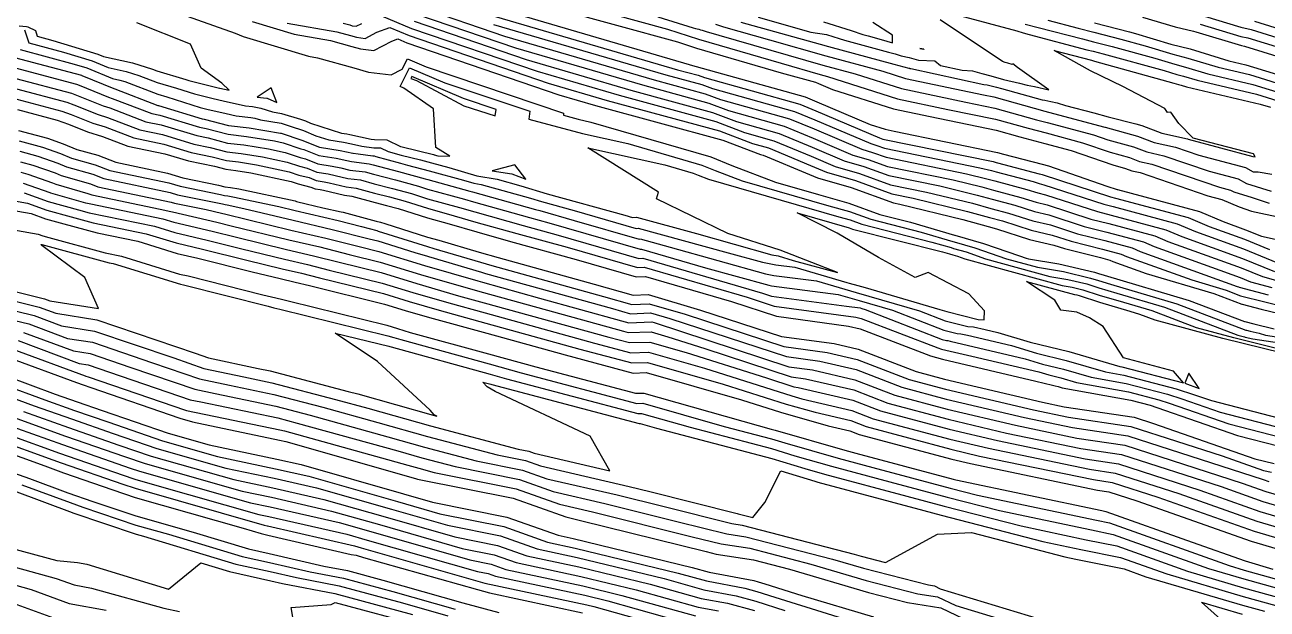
# Model space of a CAD drawing. Header units: millimetres. Extents: x 1157528 to 1158127, y 1280646 to 1281429.
# Drawn here: x 1157721 to 1157848.2, y 1280981.5 to 1281041.4 of the extents above; entities that cross this region are included whole.
import ezdxf

# ---------------------------------------------------------------- set-up
doc = ezdxf.new("R2010")
doc.units = ezdxf.units.MM
doc.layers.add('OCTUBRE', color=31, linetype='Continuous')

msp = doc.modelspace()

# ---------------------------------------------------------------- linework, layer by layer
at = {"layer": 'OCTUBRE', "flags": 128}
for points, elevation in [([(1157766.7, 1281046.47), (1157786.8, 1281040.93), (1157789.96, 1281039.93), (1157798.42, 1281037.46), (1157802.42, 1281036.3), (1157803.17, 1281036.1), (1157810.35, 1281033.81), (1157815.5, 1281032.72), (1157820.37, 1281031.72), (1157823.73, 1281030.78), (1157825.56, 1281030.3), (1157829.29, 1281029.3), (1157832.14, 1281028.32), (1157834.11, 1281027.77), (1157835.12, 1281027.38), (1157836.41, 1281027.1), (1157843.34, 1281024.74), (1157844.47, 1281024.44), (1157844.8, 1281024.26), (1157846.67, 1281023.69), (1157848.41, 1281023.09)], 394), ([(1157732.57, 1281044.09), (1157742.5, 1281040.53), (1157743.31, 1281040.19), (1157750.01, 1281038.18), (1157750.94, 1281038.02), (1157754.64, 1281036.98), (1157756.16, 1281036.54), (1157758.49, 1281036.27), (1157759.61, 1281036.84), (1157760.14, 1281037.89), (1157762.05, 1281037.07), (1157776.15, 1281032.34), (1157776.12, 1281032.12), (1157777.64, 1281031.71), (1157778.93, 1281031.42), (1157791.22, 1281027.84), (1157793.38, 1281026.96), (1157797.85, 1281025.25), (1157802.25, 1281023.98), (1157805.35, 1281023.1), (1157808.53, 1281021.95), (1157811.69, 1281021.14), (1157816.18, 1281019.82), (1157816.22, 1281019.81), (1157819.14, 1281018.98), (1157822.83, 1281017.7), (1157823.54, 1281017.47), (1157823.78, 1281017.41), (1157826.88, 1281016.9), (1157830.53, 1281016.03), (1157830.92, 1281015.9), (1157831.52, 1281015.73), (1157840.22, 1281013.13), (1157845.9, 1281010.97), (1157845.93, 1281010.97), (1157846.85, 1281010.73), (1157848.93, 1281010.23)], 400.5), ([(1157766.74, 1281043.83), (1157789.01, 1281037.32), (1157789.58, 1281037.16), (1157789.74, 1281037.1), (1157800.89, 1281034), (1157802.08, 1281033.5), (1157807.54, 1281031.18), (1157809.09, 1281030.68), (1157810.02, 1281030.49), (1157820.6, 1281028.31), (1157821.19, 1281028.14), (1157825.18, 1281027.09), (1157825.83, 1281026.92), (1157831.8, 1281024.85), (1157832.84, 1281024.52), (1157832.89, 1281024.5), (1157841.27, 1281022.24), (1157843.69, 1281021.22), (1157846, 1281020.38), (1157847.64, 1281019.71), (1157849.65, 1281019.27)], 395.5), ([(1157761.07, 1281042.49), (1157771.21, 1281039.02), (1157784.21, 1281035.22), (1157791.03, 1281033.36), (1157793.03, 1281032.6), (1157798.74, 1281031.01), (1157801.7, 1281029.77), (1157805.78, 1281028.04), (1157807.35, 1281027.59), (1157809.32, 1281026.87), (1157816.05, 1281025.49), (1157819, 1281024.77), (1157820.19, 1281024.44), (1157822.99, 1281023.7), (1157824.54, 1281023.2), (1157825.67, 1281022.94), (1157830.15, 1281021.48), (1157832.01, 1281021.01), (1157836.69, 1281019.75), (1157838.04, 1281019.18), (1157845.56, 1281016.46), (1157847.73, 1281015.57), (1157849.06, 1281015.22)], 397.5), ([(1157761.32, 1281043.23), (1157770.09, 1281040.22), (1157785.41, 1281035.74), (1157790.66, 1281034.31), (1157792.21, 1281033.72), (1157799.28, 1281031.76), (1157801.8, 1281030.71), (1157806.69, 1281028.63), (1157807.79, 1281028.31), (1157809.17, 1281027.81), (1157817.42, 1281026.11), (1157819.49, 1281025.61), (1157820.33, 1281025.38), (1157823.61, 1281024.51), (1157824.71, 1281024.15), (1157825.5, 1281023.97), (1157830.82, 1281022.24), (1157832.23, 1281021.89), (1157837.84, 1281020.37), (1157839.46, 1281019.69), (1157845.67, 1281017.44), (1157848.95, 1281016.1)], 397), ([(1157767.86, 1281042.63), (1157787.81, 1281036.79), (1157789.94, 1281036.21), (1157790.56, 1281035.98), (1157800.35, 1281033.25), (1157801.99, 1281032.57), (1157808.51, 1281029.8), (1157808.67, 1281029.75), (1157808.86, 1281029.68), (1157820.16, 1281027.36), (1157820.47, 1281027.28), (1157820.6, 1281027.24), (1157824.87, 1281026.12), (1157825.04, 1281026.06), (1157825.16, 1281026.04), (1157832.17, 1281023.76), (1157832.67, 1281023.63), (1157840.13, 1281021.62), (1157842.28, 1281020.71), (1157845.89, 1281019.4), (1157848.46, 1281018.35)], 396), ([(1157775.32, 1281043.07), (1157787.8, 1281039.63), (1157789.76, 1281039.01), (1157798.44, 1281036.47), (1157801.96, 1281035.5), (1157802.27, 1281035.37), (1157803.7, 1281034.76), (1157809.93, 1281032.77), (1157813.68, 1281031.98), (1157820.45, 1281030.58), (1157822.89, 1281029.9), (1157825.44, 1281029.23), (1157828.14, 1281028.51), (1157832.41, 1281027.03), (1157833.7, 1281026.67), (1157834.36, 1281026.42), (1157835.2, 1281026.24), (1157842.15, 1281023.87), (1157843.57, 1281023.49), (1157845.36, 1281022.73), (1157846.61, 1281022.3), (1157849.66, 1281021.63)], 394.5), ([(1157814.29, 1281042.99), (1157822.56, 1281040.76), (1157823.21, 1281040.55), (1157823.82, 1281040.41), (1157829.75, 1281038.84), (1157830.38, 1281038.69), (1157831.43, 1281038.42), (1157837.67, 1281036.69), (1157838.95, 1281036.31), (1157839.63, 1281036.13), (1157841.04, 1281035.7), (1157847.12, 1281034.27), (1157849.31, 1281033.59)], 392), ([(1157720.39, 1281041.3), (1157721.12, 1281041.2), (1157721.26, 1281041.18), (1157722.04, 1281040.8), (1157722.23, 1281040.21), (1157723.82, 1281039.78), (1157728.42, 1281038.39), (1157729.02, 1281038.15), (1157731.99, 1281037.48), (1157734.03, 1281036.83), (1157734.46, 1281036.67), (1157737.45, 1281035.79), (1157737.74, 1281035.69), (1157740.89, 1281034.91), (1157740.94, 1281034.9), (1157741.88, 1281034.69), (1157741.12, 1281035.4), (1157739.02, 1281036.93), (1157737.91, 1281039.42), (1157732.44, 1281041.6)], 400.5), ([(1157744.23, 1281041.74), (1157748.56, 1281040.44), (1157752.26, 1281039.79), (1157754.44, 1281039.18), (1157755.33, 1281038.92), (1157756.7, 1281038.76), (1157758.54, 1281039.71), (1157759.16, 1281039.94), (1157760.09, 1281039.55), (1157775.67, 1281034.21), (1157779.42, 1281033.12), (1157792.47, 1281029.56), (1157796.32, 1281028.09), (1157796.6, 1281028.02), (1157801.32, 1281026.05), (1157802.15, 1281025.7), (1157805.59, 1281024.71), (1157809.92, 1281023.13), (1157810.57, 1281023), (1157817.03, 1281021.42), (1157819.64, 1281020.7), (1157820.48, 1281020.48), (1157823.87, 1281019.38), (1157826.35, 1281018.8), (1157827.46, 1281018.44), (1157831.13, 1281017.52), (1157832.11, 1281017.26), (1157832.39, 1281017.14), (1157835.83, 1281015.9), (1157842.75, 1281013.83), (1157845.62, 1281012.74), (1157845.64, 1281012.74), (1157847.59, 1281012.23), (1157851.99, 1281011.16)], 399.5), ([(1157747.83, 1281041.56), (1157752.92, 1281040.67), (1157754.33, 1281040.28), (1157754.92, 1281040.11), (1157755.81, 1281040), (1157757, 1281040.62), (1157758.33, 1281041.13), (1157760.34, 1281040.29), (1157774.56, 1281035.41), (1157780.62, 1281033.64), (1157792.11, 1281030.51), (1157795.5, 1281029.22), (1157797.13, 1281028.77), (1157801.42, 1281026.98), (1157803.06, 1281026.28), (1157806.03, 1281025.43), (1157809.77, 1281024.07), (1157811.94, 1281023.62), (1157817.53, 1281022.26), (1157819.78, 1281021.64), (1157821.1, 1281021.29), (1157824.04, 1281020.33), (1157826.18, 1281019.84), (1157828.13, 1281019.2), (1157831.35, 1281018.4), (1157833.26, 1281017.88), (1157833.81, 1281017.65), (1157840.49, 1281015.23), (1157844.02, 1281014.18), (1157845.48, 1281013.62), (1157845.49, 1281013.62), (1157847.96, 1281012.98), (1157853.52, 1281011.63)], 399), ([(1157753.58, 1281041.56), (1157754.23, 1281041.37), (1157754.5, 1281041.3), (1157754.91, 1281041.25), (1157755.46, 1281041.53)], 398.5), ([(1157757.5, 1281042.32), (1157760.58, 1281041.02), (1157773.44, 1281036.62), (1157781.82, 1281034.17), (1157791.75, 1281031.46), (1157794.68, 1281030.35), (1157797.67, 1281029.51), (1157801.51, 1281027.91), (1157803.96, 1281026.87), (1157806.47, 1281026.15), (1157809.62, 1281025), (1157813.31, 1281024.24), (1157818.02, 1281023.09), (1157819.92, 1281022.57), (1157821.73, 1281022.09), (1157824.21, 1281021.29), (1157826.01, 1281020.87), (1157828.8, 1281019.96), (1157831.57, 1281019.27), (1157834.4, 1281018.51), (1157835.22, 1281018.16), (1157845.15, 1281014.57), (1157845.29, 1281014.53), (1157845.34, 1281014.5), (1157845.34, 1281014.5), (1157848.32, 1281013.72)], 398.5), ([(1157760.83, 1281041.76), (1157772.32, 1281037.82), (1157783.02, 1281034.69), (1157791.39, 1281032.41), (1157793.86, 1281031.47), (1157798.21, 1281030.26), (1157801.61, 1281028.84), (1157804.87, 1281027.45), (1157806.91, 1281026.87), (1157809.47, 1281025.94), (1157814.68, 1281024.87), (1157818.51, 1281023.93), (1157820.05, 1281023.51), (1157822.36, 1281022.9), (1157824.37, 1281022.24), (1157825.84, 1281021.9), (1157829.48, 1281020.72), (1157831.79, 1281020.14), (1157835.55, 1281019.13), (1157836.63, 1281018.67), (1157845.44, 1281015.48), (1157846.51, 1281015.05), (1157848.69, 1281014.47)], 398), ([(1157768.97, 1281041.43), (1157786.61, 1281036.27), (1157790.3, 1281035.26), (1157791.39, 1281034.85), (1157799.81, 1281032.51), (1157801.89, 1281031.64), (1157807.6, 1281029.21), (1157808.23, 1281029.03), (1157809.02, 1281028.74), (1157818.79, 1281026.73), (1157819.98, 1281026.44), (1157820.46, 1281026.31), (1157824.24, 1281025.31), (1157824.87, 1281025.11), (1157825.33, 1281025), (1157831.49, 1281023), (1157832.45, 1281022.76), (1157838.98, 1281021), (1157840.87, 1281020.2), (1157845.78, 1281018.42), (1157849.28, 1281016.99)], 396.5), ([(1157785.79, 1281042.22), (1157789.43, 1281041.08), (1157789.67, 1281041.02), (1157789.99, 1281040.93), (1157790.16, 1281040.88), (1157790.33, 1281040.84), (1157790.53, 1281040.77), (1157790.76, 1281040.69), (1157792.06, 1281040.32), (1157802.71, 1281037.25), (1157806.01, 1281036.37), (1157810.77, 1281034.85), (1157817.33, 1281033.47), (1157820.3, 1281032.86), (1157824.58, 1281031.66), (1157825.69, 1281031.37), (1157830.44, 1281030.1), (1157831.88, 1281029.6), (1157834.53, 1281028.87), (1157835.89, 1281028.35), (1157837.62, 1281027.97), (1157842.27, 1281026.38), (1157845.23, 1281025.59), (1157846.09, 1281025.13), (1157848.63, 1281024.34)], 393.5), ([(1157791.72, 1281041.46), (1157792.53, 1281041.18), (1157797.25, 1281039.86), (1157803, 1281038.2), (1157808.86, 1281036.63), (1157811.18, 1281035.89), (1157819.16, 1281034.21), (1157820.22, 1281033.99), (1157825.43, 1281032.54), (1157825.82, 1281032.44), (1157831.6, 1281030.89), (1157831.61, 1281030.89), (1157834.94, 1281029.96), (1157836.65, 1281029.31), (1157838.83, 1281028.83), (1157841.2, 1281028.02), (1157845.99, 1281026.75), (1157846.78, 1281026.32), (1157847.3, 1281026.3), (1157848.7, 1281026.06)], 393), ([(1157794.31, 1281041.67), (1157802.44, 1281039.39), (1157803.29, 1281039.15), (1157809.97, 1281037.36), (1157811.5, 1281036.96), (1157811.53, 1281036.95), (1157811.55, 1281036.94), (1157811.58, 1281036.93), (1157811.62, 1281036.92), (1157811.69, 1281036.92), (1157811.71, 1281036.9), (1157819.2, 1281035.27), (1157819.52, 1281035.25), (1157819.81, 1281035.17), (1157820.09, 1281035.1), (1157820.49, 1281034.98), (1157821, 1281034.87), (1157825.18, 1281033.71), (1157825.45, 1281033.66), (1157826.04, 1281033.53), (1157826.69, 1281033.38), (1157827.56, 1281033.13), (1157830.46, 1281032.37), (1157831.93, 1281031.94), (1157834.76, 1281031.23), (1157835.36, 1281031.06), (1157837.42, 1281030.27), (1157840.04, 1281029.7), (1157840.13, 1281029.67), (1157846.75, 1281027.9), (1157846.78, 1281027.88), (1157847, 1281027.87), (1157846.82, 1281028.15), (1157840.65, 1281029.76), (1157839.18, 1281031.27), (1157838.34, 1281032.43), (1157838, 1281032.41), (1157837.72, 1281032.8), (1157833.42, 1281035.05), (1157830.12, 1281036.67), (1157826.38, 1281038.77), (1157830.21, 1281037.75), (1157830.33, 1281037.72), (1157830.53, 1281037.67), (1157838.64, 1281035.42), (1157839.14, 1281035.27), (1157839.41, 1281035.2), (1157839.96, 1281035.04), (1157847.48, 1281033.26), (1157848.54, 1281032.93)], 392.5), ([(1157796.08, 1281042.16), (1157801.48, 1281040.65), (1157803.08, 1281040.39), (1157804.37, 1281039.98), (1157804.91, 1281039.8), (1157809.42, 1281038.6), (1157810.1, 1281038.41), (1157810.72, 1281038.22), (1157811.55, 1281038.03), (1157812.51, 1281037.75), (1157814.17, 1281037.69), (1157814.75, 1281037.21), (1157816.98, 1281036.73), (1157818.03, 1281036.66), (1157818.98, 1281036.39), (1157819.91, 1281036.16), (1157821.21, 1281035.79), (1157822.86, 1281035.42), (1157823.63, 1281035.21), (1157824.38, 1281035.08), (1157825.86, 1281034.73), (1157822.65, 1281037.02), (1157822.17, 1281037.39), (1157822.09, 1281037.33), (1157821.66, 1281037.45), (1157821.36, 1281037.53), (1157821.11, 1281037.63), (1157814.73, 1281041.9)], 392), ([(1157802.76, 1281041.69), (1157805.61, 1281040.8), (1157806.81, 1281040.39), (1157807.33, 1281040.25), (1157808.67, 1281039.88), (1157809.82, 1281039.53), (1157809.82, 1281040.32), (1157807.83, 1281041.64)], 391.5), ([(1157823.41, 1281041.44), (1157824.77, 1281041.13), (1157829.3, 1281039.94), (1157830.42, 1281039.66), (1157832.32, 1281039.18), (1157836.69, 1281037.96), (1157838.75, 1281037.35), (1157839.86, 1281037.05), (1157842.12, 1281036.37), (1157846.76, 1281035.28), (1157850.09, 1281034.25)], 391.5), ([(1157825.73, 1281041.85), (1157828.84, 1281041.03), (1157830.47, 1281040.63), (1157833.21, 1281039.93), (1157835.72, 1281039.23), (1157838.56, 1281038.39), (1157840.09, 1281037.98), (1157843.21, 1281037.04), (1157846.4, 1281036.29), (1157850.87, 1281034.9)], 391), ([(1157830.51, 1281041.6), (1157834.1, 1281040.68), (1157834.74, 1281040.5), (1157838.36, 1281039.42), (1157840.31, 1281038.91), (1157844.29, 1281037.71), (1157846.03, 1281037.3), (1157851.64, 1281035.56)], 390.5), ([(1157835.45, 1281042.18), (1157838.8, 1281041.18), (1157840.68, 1281040.74), (1157840.9, 1281040.68), (1157845.57, 1281039.26), (1157845.88, 1281039.19), (1157851.98, 1281037.32)], 389.5), ([(1157841.35, 1281041.47), (1157845.53, 1281040.2), (1157846.23, 1281040.04), (1157851.68, 1281038.37)], 389), ([(1157841.8, 1281042.27), (1157845.5, 1281041.14), (1157846.58, 1281040.9), (1157851.38, 1281039.42)], 388.5), ([(1157846.93, 1281041.75), (1157851.09, 1281040.47)], 388), ([(1157720.92, 1281040.87), (1157721.35, 1281039.53), (1157724.91, 1281038.57), (1157727.85, 1281037.68), (1157729.48, 1281037.02), (1157731.34, 1281036.6), (1157732.62, 1281036.2), (1157734.52, 1281035.47), (1157736.48, 1281034.89), (1157738.33, 1281034.31), (1157740.25, 1281033.83), (1157741.26, 1281033.59), (1157743.56, 1281033.07), (1157744.27, 1281033), (1157745.14, 1281032.85), (1157746.33, 1281032.46), (1157747.23, 1281032.31), (1157749.18, 1281031.71), (1157749.72, 1281031.53), (1157750.21, 1281031.32), (1157753.39, 1281030.29), (1157753.93, 1281030.2), (1157754.23, 1281030.14), (1157756.42, 1281029.67), (1157756.79, 1281029.62), (1157758.02, 1281029.59), (1157759.44, 1281028.92), (1157759.61, 1281028.87), (1157762.82, 1281028.09), (1157762.85, 1281028.08), (1157762.89, 1281028.07), (1157763.25, 1281027.97), (1157764.49, 1281027.93), (1157763.05, 1281028.81), (1157762.81, 1281032.77), (1157759.78, 1281034.91), (1157759.39, 1281035.05), (1157760.37, 1281036.99), (1157763.97, 1281035.45), (1157772.69, 1281032.52), (1157772.58, 1281031.72), (1157778.08, 1281030.26), (1157782.72, 1281029.22), (1157790.32, 1281027), (1157791.66, 1281026.46), (1157794.42, 1281025.4), (1157803.3, 1281022.84), (1157805.42, 1281022.24), (1157807.6, 1281021.45), (1157812.78, 1281020.13), (1157816.01, 1281019.18), (1157816.16, 1281019.14), (1157818.26, 1281018.54), (1157821.52, 1281017.41), (1157824.7, 1281016.53), (1157827.34, 1281016.09), (1157830.13, 1281015.43), (1157830.95, 1281015.16), (1157832.17, 1281014.81), (1157838.95, 1281012.78), (1157846.04, 1281010.08), (1157846.08, 1281010.08), (1157846.48, 1281009.98), (1157847.4, 1281009.76), (1157848.05, 1281009.56), (1157858.22, 1281008.04)], 401), ([(1157720.47, 1281038.85), (1157726.01, 1281037.35), (1157727.29, 1281036.97), (1157729.93, 1281035.9), (1157730.69, 1281035.73), (1157731.21, 1281035.56), (1157734.59, 1281034.27), (1157735.5, 1281034), (1157738.91, 1281032.92), (1157739.6, 1281032.75), (1157741.59, 1281032.28), (1157742.59, 1281032.06), (1157744.11, 1281031.9), (1157744.52, 1281031.83), (1157745.09, 1281031.64), (1157747.21, 1281031.29), (1157748.14, 1281031.01), (1157749.51, 1281030.55), (1157750.78, 1281030.01), (1157752.09, 1281029.58), (1157753.59, 1281029.35), (1157754.42, 1281029.18), (1157755.47, 1281028.95), (1157756.7, 1281028.79), (1157757.38, 1281028.77), (1157758.17, 1281028.4), (1157759.51, 1281028.03), (1157761.5, 1281027.55), (1157762.61, 1281027.25), (1157764.39, 1281026.76), (1157767.26, 1281025.91), (1157769.33, 1281025.56), (1157771.75, 1281024.89), (1157774.45, 1281024.06), (1157782.41, 1281021.86), (1157783.21, 1281021.63), (1157783.6, 1281021.68), (1157789.75, 1281019.99), (1157797.47, 1281017.8), (1157798.12, 1281017.72), (1157799.67, 1281017.24), (1157804.2, 1281015.99), (1157798.34, 1281018.3), (1157792.97, 1281019.98), (1157785.65, 1281023.55), (1157785.88, 1281024.23), (1157778.61, 1281028.78), (1157786.5, 1281027.02), (1157789.42, 1281026.17), (1157789.93, 1281025.96), (1157790.99, 1281025.55), (1157804.34, 1281021.71), (1157805.49, 1281021.38), (1157806.68, 1281020.95), (1157813.88, 1281019.12), (1157815.84, 1281018.55), (1157816.09, 1281018.47), (1157817.38, 1281018.1), (1157819.37, 1281017.41), (1157825.96, 1281015.6), (1157827.79, 1281015.29), (1157829.74, 1281014.83), (1157830.98, 1281014.42), (1157832.83, 1281013.88), (1157837.68, 1281012.43), (1157845.2, 1281009.57), (1157845.89, 1281009.39), (1157845.95, 1281009.37), (1157846.73, 1281009.18), (1157857.44, 1281007.58)], 401.5), ([(1157719.91, 1281038.04), (1157726.75, 1281036.21), (1157726.8, 1281036.19), (1157730.07, 1281034.85), (1157730.16, 1281034.82), (1157734.57, 1281033.12), (1157734.66, 1281033.1), (1157739.12, 1281031.76), (1157739.33, 1281031.72), (1157741.82, 1281031.07), (1157743.93, 1281030.81), (1157747.13, 1281030.29), (1157747.21, 1281030.28), (1157749.32, 1281029.57), (1157749.33, 1281029.57), (1157751.15, 1281028.83), (1157753.25, 1281028.5), (1157754.54, 1281028.23), (1157754.58, 1281028.22), (1157755.09, 1281028.16), (1157756.6, 1281027.96), (1157756.74, 1281027.95), (1157756.9, 1281027.88), (1157759.42, 1281027.2), (1157760.17, 1281027.01), (1157762.37, 1281026.42), (1157765.9, 1281025.45), (1157766.94, 1281025.14), (1157767.69, 1281025.02), (1157772.74, 1281023.61), (1157773.87, 1281023.27), (1157777.21, 1281022.34), (1157783.56, 1281020.52), (1157783.79, 1281020.55), (1157793, 1281018.02), (1157796.52, 1281017.05), (1157797.9, 1281016.78), (1157799.82, 1281016.53), (1157805.16, 1281014.98), (1157805.41, 1281014.9), (1157806.3, 1281014.65), (1157807.05, 1281014.47), (1157814.69, 1281012.21), (1157815.4, 1281012.01), (1157815.41, 1281012), (1157818.61, 1281011.18), (1157819.21, 1281011.15), (1157819.25, 1281012.05), (1157817.66, 1281013.82), (1157813.48, 1281015.98), (1157812.14, 1281015.49), (1157808.39, 1281017.52), (1157804.18, 1281020.03), (1157800.06, 1281022.1), (1157805.38, 1281020.57), (1157805.56, 1281020.52), (1157805.75, 1281020.45), (1157814.97, 1281018.11), (1157815.67, 1281017.91), (1157816.02, 1281017.8), (1157816.49, 1281017.66), (1157817.23, 1281017.41), (1157827.21, 1281014.66), (1157828.25, 1281014.49), (1157829.34, 1281014.23), (1157831, 1281013.68), (1157833.48, 1281012.96), (1157836.41, 1281012.09), (1157840.95, 1281010.36), (1157844.77, 1281009.33), (1157844.81, 1281009.33), (1157849.29, 1281008.22)], 402), ([(1157719.97, 1281036.97), (1157726.25, 1281035.29), (1157726.52, 1281035.19), (1157729.53, 1281033.96), (1157729.91, 1281033.85), (1157733.96, 1281032.28), (1157734.79, 1281032.11), (1157738.84, 1281030.9), (1157739.54, 1281030.75), (1157741.77, 1281030.17), (1157743.66, 1281029.94), (1157746.52, 1281029.48), (1157747.41, 1281029.29), (1157749.24, 1281028.67), (1157749.52, 1281028.61), (1157751.06, 1281027.98), (1157752.85, 1281027.7), (1157753.94, 1281027.47), (1157754.4, 1281027.36), (1157756.24, 1281027.13), (1157756.62, 1281027.03), (1157759.24, 1281026.35), (1157761.95, 1281025.61), (1157762.22, 1281025.52), (1157766.53, 1281024.34), (1157766.81, 1281024.26), (1157773.28, 1281022.46), (1157773.71, 1281022.34), (1157777.24, 1281021.33), (1157783.9, 1281019.42), (1157783.98, 1281019.43), (1157787.06, 1281018.58), (1157796.84, 1281015.86), (1157797.67, 1281015.7), (1157802.05, 1281015.14), (1157806.11, 1281013.96), (1157812.61, 1281012.07), (1157815.24, 1281011.05), (1157817.54, 1281010.46), (1157818.14, 1281010.43), (1157819.31, 1281010.16), (1157820.63, 1281009.85), (1157823.93, 1281008.84), (1157827.9, 1281007.88), (1157833.13, 1281006.35), (1157833.31, 1281006.32), (1157839.66, 1281004.68), (1157838.62, 1281005.89), (1157833.48, 1281007.23), (1157831.41, 1281010.45), (1157830.01, 1281011.34), (1157828.72, 1281011.94), (1157827.08, 1281012.14), (1157826.45, 1281013.16), (1157823.55, 1281015.08), (1157828.47, 1281013.73), (1157828.7, 1281013.69), (1157828.95, 1281013.63), (1157831.03, 1281012.94), (1157834.14, 1281012.04), (1157835.14, 1281011.74), (1157836.7, 1281011.15), (1157843.64, 1281009.28), (1157843.66, 1281009.28), (1157851.85, 1281007.26)], 402.5), ([(1157720.03, 1281035.9), (1157725.75, 1281034.37), (1157726.25, 1281034.19), (1157728.99, 1281033.07), (1157729.67, 1281032.87), (1157733.34, 1281031.45), (1157734.92, 1281031.12), (1157738.56, 1281030.03), (1157739.75, 1281029.79), (1157741.72, 1281029.27), (1157743.39, 1281029.07), (1157745.92, 1281028.66), (1157747.62, 1281028.29), (1157749.17, 1281027.78), (1157749.7, 1281027.64), (1157750.97, 1281027.13), (1157752.44, 1281026.9), (1157753.34, 1281026.71), (1157754.23, 1281026.5), (1157755.8, 1281026.3), (1157756.68, 1281026.06), (1157758.93, 1281025.48), (1157761.27, 1281024.84), (1157762.21, 1281024.54), (1157766, 1281023.5), (1157766.92, 1281023.23), (1157772.64, 1281021.65), (1157774.64, 1281021.09), (1157784, 1281018.39), (1157784.14, 1281018.4), (1157790.69, 1281016.48), (1157797.16, 1281014.68), (1157797.43, 1281014.63), (1157804.28, 1281013.75), (1157806.41, 1281013.13), (1157809.82, 1281012.14), (1157815.08, 1281010.09), (1157816.46, 1281009.74), (1157816.82, 1281009.72), (1157817.53, 1281009.56), (1157822.03, 1281008.5), (1157824.57, 1281007.72), (1157827.62, 1281006.99), (1157831.65, 1281005.81), (1157833.54, 1281005.46), (1157838.9, 1281004.08), (1157840.76, 1281003.47), (1157842.5, 1281002.86), (1157850.25, 1281000.87)], 403), ([(1157720.09, 1281034.83), (1157725.25, 1281033.45), (1157725.98, 1281033.19), (1157728.45, 1281032.18), (1157729.42, 1281031.9), (1157732.73, 1281030.62), (1157735.05, 1281030.13), (1157738.27, 1281029.16), (1157739.95, 1281028.82), (1157741.66, 1281028.37), (1157743.11, 1281028.2), (1157745.31, 1281027.84), (1157747.83, 1281027.3), (1157749.09, 1281026.88), (1157749.89, 1281026.68), (1157750.88, 1281026.28), (1157752.03, 1281026.1), (1157752.74, 1281025.95), (1157754.05, 1281025.64), (1157755.35, 1281025.48), (1157756.73, 1281025.1), (1157758.63, 1281024.61), (1157760.58, 1281024.08), (1157762.21, 1281023.56), (1157765.48, 1281022.66), (1157767.04, 1281022.2), (1157771.99, 1281020.83), (1157775.57, 1281019.83), (1157783.85, 1281017.44), (1157784.27, 1281017.46), (1157796.52, 1281013.88), (1157797.45, 1281013.57), (1157805.12, 1281012.53), (1157806.51, 1281012.36), (1157806.71, 1281012.3), (1157807.03, 1281012.21), (1157814.91, 1281009.14), (1157815.38, 1281009.02), (1157815.51, 1281009.01), (1157815.75, 1281008.96), (1157823.44, 1281007.15), (1157825.21, 1281006.6), (1157827.35, 1281006.09), (1157830.17, 1281005.26), (1157833.78, 1281004.6), (1157838, 1281003.52), (1157839.47, 1281003.04), (1157843.4, 1281001.67), (1157849.98, 1280999.98)], 403.5), ([(1157720.14, 1281033.76), (1157724.76, 1281032.53), (1157725.7, 1281032.19), (1157727.91, 1281031.29), (1157729.17, 1281030.93), (1157732.11, 1281029.79), (1157735.18, 1281029.14), (1157737.99, 1281028.3), (1157740.16, 1281027.86), (1157741.61, 1281027.48), (1157742.84, 1281027.33), (1157744.7, 1281027.03), (1157748.04, 1281026.31), (1157749.02, 1281025.98), (1157750.07, 1281025.72), (1157750.8, 1281025.43), (1157751.63, 1281025.3), (1157752.14, 1281025.19), (1157753.88, 1281024.78), (1157754.9, 1281024.65), (1157756.79, 1281024.14), (1157758.32, 1281023.74), (1157759.9, 1281023.31), (1157762.21, 1281022.58), (1157764.95, 1281021.82), (1157767.16, 1281021.17), (1157771.35, 1281020.01), (1157776.5, 1281018.58), (1157783.71, 1281016.5), (1157784.4, 1281016.53), (1157794.94, 1281013.45), (1157797.7, 1281012.54), (1157806.08, 1281011.41), (1157806.64, 1281011.27), (1157814.47, 1281008.26), (1157814.87, 1281008.15), (1157817.95, 1281007.42), (1157824.84, 1281005.8), (1157825.85, 1281005.49), (1157827.08, 1281005.19), (1157828.69, 1281004.72), (1157834.02, 1281003.75), (1157837.11, 1281002.95), (1157838.18, 1281002.6), (1157844.29, 1281000.48), (1157849.71, 1280999.08)], 404), ([(1157720.2, 1281032.69), (1157724.26, 1281031.61), (1157725.43, 1281031.2), (1157727.37, 1281030.4), (1157728.92, 1281029.95), (1157731.5, 1281028.96), (1157735.31, 1281028.15), (1157737.71, 1281027.43), (1157740.37, 1281026.89), (1157741.56, 1281026.58), (1157742.57, 1281026.46), (1157744.1, 1281026.21), (1157748.24, 1281025.32), (1157748.95, 1281025.09), (1157750.26, 1281024.76), (1157750.71, 1281024.58), (1157751.22, 1281024.5), (1157751.54, 1281024.43), (1157753.71, 1281023.92), (1157754.45, 1281023.82), (1157756.84, 1281023.18), (1157758.01, 1281022.87), (1157759.21, 1281022.54), (1157762.2, 1281021.59), (1157764.42, 1281020.98), (1157767.27, 1281020.15), (1157770.71, 1281019.19), (1157777.43, 1281017.32), (1157783.56, 1281015.55), (1157784.53, 1281015.6), (1157793.35, 1281013.02), (1157797.95, 1281011.51), (1157805.34, 1281010.51), (1157806.53, 1281010.23), (1157813.74, 1281007.45), (1157814.96, 1281007.12), (1157824.5, 1281004.86), (1157826.24, 1281004.45), (1157826.5, 1281004.37), (1157826.81, 1281004.3), (1157827.21, 1281004.18), (1157834.26, 1281002.89), (1157836.22, 1281002.39), (1157836.9, 1281002.16), (1157845.18, 1280999.29), (1157849.45, 1280998.19)], 404.5), ([(1157720.32, 1281030.55), (1157723.26, 1281029.77), (1157724.88, 1281029.2), (1157726.29, 1281028.62), (1157728.42, 1281028.01), (1157730.27, 1281027.29), (1157735.57, 1281026.17), (1157737.15, 1281025.7), (1157740.78, 1281024.96), (1157741.45, 1281024.78), (1157742.02, 1281024.72), (1157742.88, 1281024.58), (1157748.66, 1281023.34), (1157748.8, 1281023.29), (1157749.78, 1281023.05), (1157751.48, 1281022.64), (1157753.36, 1281022.2), (1157753.55, 1281022.17), (1157756.95, 1281021.25), (1157757.39, 1281021.14), (1157757.84, 1281021.01), (1157762.19, 1281019.63), (1157763.37, 1281019.31), (1157767.51, 1281018.09), (1157769.43, 1281017.55), (1157779.29, 1281014.81), (1157783.27, 1281013.66), (1157784.79, 1281013.73), (1157790.18, 1281012.15), (1157798.46, 1281009.44), (1157803.87, 1281008.71), (1157806.31, 1281008.13), (1157812.27, 1281005.84), (1157815.15, 1281005.07), (1157825.19, 1281002.69), (1157827.43, 1281002.22), (1157834.58, 1281001.15), (1157836.57, 1281000.51), (1157846.96, 1280996.9), (1157848.92, 1280996.4)], 405.5), ([(1157720.38, 1281029.49), (1157722.77, 1281028.85), (1157724.61, 1281028.2), (1157725.75, 1281027.73), (1157728.17, 1281027.03), (1157729.65, 1281026.46), (1157735.7, 1281025.18), (1157736.87, 1281024.83), (1157740.99, 1281023.99), (1157741.4, 1281023.89), (1157741.75, 1281023.84), (1157742.27, 1281023.76), (1157746.96, 1281022.75), (1157748.65, 1281022.35), (1157753.06, 1281021.32), (1157755.43, 1281020.72), (1157757.01, 1281020.29), (1157757.08, 1281020.27), (1157757.16, 1281020.25), (1157762.19, 1281018.65), (1157762.85, 1281018.47), (1157767.62, 1281017.06), (1157768.79, 1281016.73), (1157780.22, 1281013.55), (1157783.13, 1281012.71), (1157784.92, 1281012.8), (1157788.6, 1281011.72), (1157798.71, 1281008.41), (1157803.13, 1281007.81), (1157806.21, 1281007.09), (1157811.54, 1281005.03), (1157815.25, 1281004.04), (1157824.27, 1281001.9), (1157827.85, 1281001.16), (1157834.26, 1281000.2), (1157843.6, 1280997.19), (1157847.85, 1280995.71), (1157848.65, 1280995.51)], 406), ([(1157720.44, 1281028.42), (1157722.27, 1281027.93), (1157724.33, 1281027.2), (1157725.21, 1281026.84), (1157727.92, 1281026.06), (1157729.04, 1281025.63), (1157735.83, 1281024.19), (1157736.58, 1281023.97), (1157741.2, 1281023.03), (1157741.35, 1281022.99), (1157741.47, 1281022.97), (1157741.67, 1281022.94), (1157743.39, 1281022.57), (1157748.43, 1281021.35), (1157752.43, 1281020.42), (1157756.21, 1281019.45), (1157757.11, 1281019.23), (1157760.92, 1281018.06), (1157762.19, 1281017.66), (1157762.32, 1281017.63), (1157767.74, 1281016.03), (1157768.15, 1281015.91), (1157781.15, 1281012.3), (1157782.98, 1281011.77), (1157785.05, 1281011.87), (1157787.01, 1281011.29), (1157798.96, 1281007.37), (1157802.39, 1281006.91), (1157806.1, 1281006.04), (1157810.8, 1281004.23), (1157815.34, 1281003.02), (1157823.35, 1281001.12), (1157828.28, 1281000.09), (1157833.94, 1280999.24), (1157847.8, 1280994.78), (1157848.37, 1280994.57)], 406.5), ([(1157720.5, 1281027.35), (1157721.77, 1281027), (1157724.06, 1281026.2), (1157724.67, 1281025.95), (1157727.67, 1281025.09), (1157728.43, 1281024.79), (1157735.96, 1281023.2), (1157736.3, 1281023.1), (1157739.54, 1281022.44), (1157741.11, 1281022.08), (1157741.55, 1281021.97), (1157748.21, 1281020.35), (1157751.8, 1281019.52), (1157755.19, 1281018.65), (1157757.23, 1281018.15), (1157761.89, 1281016.72), (1157767.35, 1281015.13), (1157767.84, 1281014.99), (1157773.68, 1281013.38), (1157782.08, 1281011.04), (1157782.84, 1281010.82), (1157785.18, 1281010.93), (1157785.43, 1281010.86), (1157799.22, 1281006.34), (1157801.65, 1281006.01), (1157805.99, 1281004.99), (1157810.07, 1281003.42), (1157815.44, 1281001.99), (1157822.43, 1281000.33), (1157828.71, 1280999.02), (1157833.62, 1280998.29), (1157845.64, 1280994.41), (1157848.07, 1280993.55), (1157850.78, 1280992.75)], 407), ([(1157720.56, 1281026.28), (1157721.27, 1281026.08), (1157723.78, 1281025.2), (1157724.13, 1281025.06), (1157727.42, 1281024.11), (1157727.81, 1281023.96), (1157734.81, 1281022.48), (1157735.92, 1281022.25), (1157736.09, 1281022.2), (1157740.62, 1281021.16), (1157742.09, 1281020.79), (1157747.99, 1281019.36), (1157751.17, 1281018.62), (1157754.18, 1281017.85), (1157757.34, 1281017.07), (1157761.5, 1281015.8), (1157766.36, 1281014.38), (1157767.93, 1281013.95), (1157782.29, 1281009.97), (1157782.77, 1281009.85), (1157785.1, 1281009.9), (1157786.82, 1281009.41), (1157790.62, 1281008.21), (1157799.47, 1281005.3), (1157800.92, 1281005.11), (1157805.88, 1281003.95), (1157809.34, 1281002.61), (1157815.53, 1281000.96), (1157821.51, 1280999.54), (1157829.14, 1280997.96), (1157833.3, 1280997.34), (1157843.49, 1280994.05), (1157847.77, 1280992.53), (1157852.56, 1280991.12)], 407.5), ([(1157720.78, 1281025.16), (1157723.51, 1281024.2), (1157723.59, 1281024.17), (1157727.17, 1281023.14), (1157727.2, 1281023.13), (1157727.72, 1281023.02), (1157735.08, 1281021.49), (1157736.21, 1281021.14), (1157740.13, 1281020.24), (1157742.63, 1281019.61), (1157747.77, 1281018.36), (1157750.54, 1281017.72), (1157753.16, 1281017.05), (1157757.45, 1281015.99), (1157761.11, 1281014.87), (1157765.38, 1281013.62), (1157768.01, 1281012.9), (1157780.79, 1281009.37), (1157782.89, 1281008.81), (1157784.98, 1281008.86), (1157788.71, 1281007.8), (1157796.94, 1281005.18), (1157799.72, 1281004.27), (1157800.18, 1281004.21), (1157805.77, 1281002.9), (1157808.6, 1281001.81), (1157815.63, 1280999.93), (1157820.6, 1280998.76), (1157829.57, 1280996.89), (1157832.98, 1280996.38), (1157841.33, 1280993.69), (1157847.47, 1280991.51), (1157854.33, 1280989.49)], 408), ([(1157719.14, 1281023.47), (1157721.24, 1281023.09), (1157723.2, 1281022.4), (1157725.7, 1281021.7), (1157727.94, 1281021.1), (1157733.39, 1281019.96), (1157736.44, 1281019.02), (1157739.15, 1281018.4), (1157743.71, 1281017.25), (1157747.33, 1281016.37), (1157749.28, 1281015.92), (1157751.13, 1281015.45), (1157757.68, 1281013.83), (1157760.32, 1281013.02), (1157763.4, 1281012.12), (1157768.18, 1281010.81), (1157777.8, 1281008.15), (1157783.14, 1281006.73), (1157784.73, 1281006.77), (1157792.48, 1281004.56), (1157798.94, 1281002.51), (1157801.9, 1281001.66), (1157805.56, 1281000.81), (1157807.14, 1281000.2), (1157815.82, 1280997.88), (1157818.76, 1280997.18), (1157830.43, 1280994.76), (1157832.34, 1280994.47), (1157837.01, 1280992.97), (1157846.87, 1280989.48), (1157857.87, 1280986.22)], 409), ([(1157720.89, 1281024.15), (1157723.34, 1281023.28), (1157726.45, 1281022.41), (1157727.53, 1281022.12), (1157734.23, 1281020.73), (1157736.33, 1281020.08), (1157739.64, 1281019.32), (1157743.17, 1281018.43), (1157747.55, 1281017.37), (1157749.91, 1281016.82), (1157752.14, 1281016.25), (1157757.57, 1281014.91), (1157760.71, 1281013.95), (1157764.39, 1281012.87), (1157768.1, 1281011.86), (1157779.3, 1281008.76), (1157783.02, 1281007.77), (1157784.85, 1281007.82), (1157790.59, 1281006.18), (1157799.52, 1281003.34), (1157800.56, 1281003.05), (1157805.66, 1281001.85), (1157807.87, 1281001), (1157815.72, 1280998.91), (1157819.68, 1280997.97), (1157830, 1280995.83), (1157832.66, 1280995.43), (1157839.17, 1280993.33), (1157847.17, 1280990.49), (1157856.1, 1280987.86)], 408.5), ([(1157718.27, 1281022.63), (1157721.6, 1281022.03), (1157723.07, 1281021.51), (1157724.94, 1281020.99), (1157728.36, 1281020.07), (1157732.54, 1281019.2), (1157736.56, 1281017.96), (1157738.67, 1281017.48), (1157744.25, 1281016.07), (1157747.11, 1281015.38), (1157748.65, 1281015.02), (1157750.11, 1281014.65), (1157757.8, 1281012.75), (1157759.93, 1281012.1), (1157762.42, 1281011.37), (1157768.27, 1281009.76), (1157776.3, 1281007.54), (1157783.26, 1281005.69), (1157784.61, 1281005.73), (1157794.36, 1281002.95), (1157798.35, 1281001.68), (1157803.23, 1281000.28), (1157805.45, 1280999.76), (1157806.41, 1280999.39), (1157815.91, 1280996.85), (1157817.84, 1280996.4), (1157830.85, 1280993.69), (1157832.01, 1280993.52), (1157834.86, 1280992.6), (1157846.57, 1280988.46), (1157859.64, 1280984.59)], 409.5), ([(1157716.53, 1281020.96), (1157722.31, 1281019.92), (1157722.81, 1281019.74), (1157723.43, 1281019.57), (1157729.19, 1281018.02), (1157730.85, 1281017.68), (1157736.79, 1281015.84), (1157737.69, 1281015.64), (1157745.33, 1281013.71), (1157746.67, 1281013.39), (1157747.4, 1281013.22), (1157748.08, 1281013.04), (1157758.02, 1281010.59), (1157759.14, 1281010.25), (1157760.44, 1281009.86), (1157768.44, 1281007.67), (1157773.3, 1281006.33), (1157783.51, 1281003.62), (1157784.37, 1281003.64), (1157796.07, 1281000.3), (1157797.42, 1280999.95), (1157797.8, 1280999.83), (1157804.96, 1280997.77), (1157806.09, 1280997.47), (1157816.06, 1280994.81), (1157816.31, 1280994.75), (1157831.28, 1280991.59), (1157831.69, 1280991.51), (1157840.52, 1280988.35), (1157845.97, 1280986.42), (1157848.81, 1280985.58)], 410.5), ([(1157717.89, 1281014.55), (1157722.98, 1281013.29), (1157723.52, 1281013.09), (1157728.5, 1281012.31), (1157727.11, 1281015.47), (1157722.68, 1281018.76), (1157722.63, 1281018.82), (1157722.59, 1281018.87), (1157722.67, 1281018.86), (1157722.67, 1281018.86), (1157722.68, 1281018.85), (1157729.6, 1281017), (1157730.01, 1281016.91), (1157736.91, 1281014.79), (1157737.2, 1281014.72), (1157745.87, 1281012.53), (1157746.45, 1281012.39), (1157746.77, 1281012.32), (1157747.06, 1281012.24), (1157758.14, 1281009.51), (1157758.75, 1281009.32), (1157759.46, 1281009.11), (1157768.52, 1281006.63), (1157771.8, 1281005.72), (1157783.64, 1281002.58), (1157784.25, 1281002.59), (1157792.59, 1281000.21), (1157797.43, 1280998.94), (1157798.82, 1280998.52), (1157804.27, 1280996.95), (1157807.83, 1280996.01), (1157815.75, 1280993.89), (1157818.54, 1280993.17), (1157830.74, 1280990.6), (1157832.07, 1280990.33), (1157844.33, 1280985.94), (1157845.86, 1280985.48), (1157856.56, 1280982.52)], 411), ([(1157718.14, 1281013.49), (1157722.44, 1281012.44), (1157724.12, 1281011.81), (1157728.33, 1281011.15), (1157738.4, 1281007.71), (1157739.77, 1281007.24), (1157744.86, 1281006.16), (1157746.07, 1281005.91), (1157754.09, 1281003.8), (1157755.05, 1281003.54), (1157762.79, 1281001.36), (1157763.17, 1281001.26), (1157762.88, 1281001.42), (1157762.46, 1281001.88), (1157757.08, 1281006.88), (1157752.75, 1281009.79), (1157758.25, 1281008.43), (1157758.35, 1281008.4), (1157758.47, 1281008.36), (1157768.61, 1281005.58), (1157770.3, 1281005.11), (1157783.76, 1281001.54), (1157784.12, 1281001.55), (1157789.12, 1281000.13), (1157797.45, 1280997.94), (1157799.83, 1280997.21), (1157803.58, 1280996.14), (1157809.57, 1280994.54), (1157815.45, 1280992.97), (1157820.78, 1280991.59), (1157830.21, 1280989.6), (1157832.44, 1280989.15), (1157842.19, 1280985.66), (1157845.82, 1280984.58), (1157854.41, 1280982.2)], 411.5), ([(1157718.39, 1281012.44), (1157721.9, 1281011.58), (1157724.72, 1281010.53), (1157728.1, 1281009.99), (1157736.21, 1281007.23), (1157739.3, 1281006.17), (1157743.39, 1281005.3), (1157746.27, 1281004.7), (1157752.78, 1281002.99), (1157756.08, 1281002.08), (1157762.5, 1281000.27), (1157771.49, 1280997.89), (1157772.57, 1280997.67), (1157773.14, 1280997.47), (1157780.89, 1280995.67), (1157778.88, 1280999.2), (1157769.13, 1281003.81), (1157768.32, 1281004.26), (1157767.86, 1281004.76), (1157768.69, 1281004.54), (1157768.8, 1281004.51), (1157783.88, 1281000.5), (1157784, 1281000.5), (1157785.65, 1281000.04), (1157797.47, 1280996.93), (1157800.85, 1280995.9), (1157802.88, 1280995.32), (1157811.31, 1280993.07), (1157815.14, 1280992.05), (1157823.01, 1280990.01), (1157829.67, 1280988.6), (1157832.82, 1280987.96), (1157840.05, 1280985.37), (1157845.78, 1280983.68), (1157852.25, 1280981.89)], 412), ([(1157718.65, 1281011.39), (1157721.36, 1281010.72), (1157725.33, 1281009.24), (1157727.88, 1281008.84), (1157734.02, 1281006.75), (1157738.83, 1281005.09), (1157741.92, 1281004.44), (1157746.47, 1281003.49), (1157751.48, 1281002.18), (1157757.11, 1281000.62), (1157762.2, 1280999.18), (1157769.34, 1280997.29), (1157772.25, 1280996.71), (1157773.79, 1280996.16), (1157782.87, 1280994.06), (1157784.99, 1280993.53), (1157793.93, 1280991.29), (1157794.02, 1280991.27), (1157795.53, 1280990.88), (1157796.77, 1280992.41), (1157798.38, 1280995.65), (1157801.87, 1280994.59), (1157802.19, 1280994.5), (1157813.05, 1280991.61), (1157814.83, 1280991.13), (1157825.25, 1280988.43), (1157829.14, 1280987.61), (1157833.2, 1280986.78), (1157837.92, 1280985.09), (1157845.74, 1280982.78), (1157850.1, 1280981.57)], 412.5), ([(1157720.82, 1281009.86), (1157725.93, 1281007.96), (1157727.66, 1281007.69), (1157731.83, 1281006.27), (1157738.36, 1281004.02), (1157740.45, 1281003.58), (1157746.68, 1281002.29), (1157750.17, 1281001.37), (1157758.14, 1280999.16), (1157761.91, 1280998.1), (1157767.19, 1280996.7), (1157771.93, 1280995.74), (1157774.43, 1280994.85), (1157781.62, 1280993.19), (1157786.43, 1280991.99), (1157793.39, 1280990.25), (1157794.42, 1280990.09), (1157805.9, 1280987.12), (1157806.61, 1280986.91), (1157809.12, 1280986.27), (1157814.45, 1280989.18), (1157817.93, 1280989.33), (1157827.49, 1280986.85), (1157828.61, 1280986.61), (1157833.58, 1280985.6), (1157835.78, 1280984.81), (1157845.7, 1280981.88), (1157847.95, 1280981.26)], 413), ([(1157719.74, 1281008.15), (1157727.13, 1281005.4), (1157727.22, 1281005.38), (1157727.44, 1281005.31), (1157737.42, 1281001.88), (1157737.51, 1281001.86), (1157747.08, 1280999.87), (1157747.56, 1280999.75), (1157760.19, 1280996.24), (1157761.32, 1280995.92), (1157762.89, 1280995.5), (1157771.29, 1280993.81), (1157775.73, 1280992.24), (1157779.11, 1280991.45), (1157789.32, 1280988.91), (1157792.3, 1280988.17), (1157795.21, 1280987.72), (1157801.48, 1280986.1), (1157807.12, 1280984.43), (1157812.44, 1280983.06), (1157814.46, 1280982.73), (1157816.32, 1280981.86), (1157828.33, 1280978.19)], 414), ([(1157720.28, 1281009.01), (1157726.53, 1281006.68), (1157727.44, 1281006.53), (1157729.63, 1281005.79), (1157737.89, 1281002.95), (1157738.98, 1281002.72), (1157746.88, 1281001.08), (1157748.86, 1281000.56), (1157759.16, 1280997.7), (1157761.61, 1280997.01), (1157765.04, 1280996.1), (1157771.61, 1280994.78), (1157775.08, 1280993.55), (1157780.37, 1280992.32), (1157787.88, 1280990.45), (1157792.85, 1280989.21), (1157794.81, 1280988.91), (1157803.69, 1280986.61), (1157806.86, 1280985.67), (1157813.51, 1280983.96), (1157814.14, 1280983.86), (1157814.73, 1280983.58), (1157829.37, 1280979.12)], 413.5), ([(1157719.39, 1281007.26), (1157726.24, 1281004.72), (1157726.93, 1281004.48), (1157727.71, 1281004.2), (1157736.84, 1281001.07), (1157738.14, 1281000.7), (1157747.05, 1280998.82), (1157747.68, 1280998.68), (1157760.97, 1280994.88), (1157761.18, 1280994.82), (1157770.97, 1280992.85), (1157776.37, 1280990.93), (1157777.86, 1280990.58), (1157790.76, 1280987.38), (1157791.76, 1280987.13), (1157795.6, 1280986.54), (1157799.27, 1280985.59), (1157807.37, 1280983.19), (1157811.37, 1280982.16), (1157814.77, 1280981.6), (1157817.91, 1280980.13)], 414.5), ([(1157718.73, 1281004.52), (1157722.99, 1281002.94), (1157726.03, 1281001.85), (1157729.44, 1281000.67), (1157735.06, 1280998.73), (1157740.69, 1280997.14), (1157746.63, 1280995.88), (1157750.03, 1280995.11), (1157759.12, 1280992.51), (1157763.48, 1280991.27), (1157770.01, 1280989.95), (1157774.51, 1280988.35), (1157777.32, 1280987.75), (1157787.89, 1280985.18), (1157790.78, 1280984.37), (1157794.72, 1280983.63), (1157795.95, 1280983.3), (1157797.78, 1280982.71), (1157807.95, 1280979.52)], 416), ([(1157718.95, 1281005.43), (1157724.07, 1281003.53), (1157726.33, 1281002.73), (1157728.86, 1281001.84), (1157735.65, 1280999.51), (1157739.84, 1280998.33), (1157746.77, 1280996.86), (1157749.25, 1280996.3), (1157759.74, 1280993.3), (1157762.71, 1280992.45), (1157770.33, 1280990.92), (1157775.58, 1280989.05), (1157777.12, 1280988.72), (1157789.33, 1280985.75), (1157791.07, 1280985.26), (1157795.63, 1280984.41), (1157796.08, 1280984.29), (1157796.76, 1280984.07), (1157800.53, 1280982.89), (1157807.88, 1280980.71)], 415.5), ([(1157718.51, 1281003.6), (1157721.91, 1281002.34), (1157725.73, 1281000.98), (1157730.01, 1280999.49), (1157734.47, 1280997.96), (1157741.53, 1280995.95), (1157746.5, 1280994.9), (1157750.82, 1280993.92), (1157758.5, 1280991.72), (1157764.24, 1280990.08), (1157769.69, 1280988.99), (1157773.44, 1280987.65), (1157777.52, 1280986.78), (1157786.45, 1280984.61), (1157790.5, 1280983.47), (1157793.82, 1280982.85), (1157795.82, 1280982.31), (1157798.8, 1280981.35)], 416.5), ([(1157720.83, 1281001.75), (1157725.43, 1281000.1), (1157730.59, 1280998.31), (1157733.88, 1280997.18), (1157742.38, 1280994.76), (1157746.36, 1280993.93), (1157751.6, 1280992.73), (1157757.88, 1280990.93), (1157765.01, 1280988.9), (1157769.36, 1280988.02), (1157772.37, 1280986.96), (1157777.72, 1280985.81), (1157785, 1280984.04), (1157790.22, 1280982.58), (1157792.92, 1280982.08), (1157795.69, 1280981.33)], 417), ([(1157718.66, 1281000.56), (1157724.83, 1280998.35), (1157731.74, 1280995.95), (1157732.69, 1280995.62), (1157744.08, 1280992.39), (1157746.08, 1280991.97), (1157753.17, 1280990.35), (1157756.65, 1280989.36), (1157766.54, 1280986.53), (1157768.72, 1280986.09), (1157770.23, 1280985.56), (1157778.12, 1280983.87), (1157782.12, 1280982.89), (1157789.65, 1280980.79)], 418), ([(1157719.75, 1281001.15), (1157725.13, 1280999.23), (1157731.16, 1280997.13), (1157733.29, 1280996.4), (1157743.23, 1280993.58), (1157746.22, 1280992.95), (1157752.38, 1280991.54), (1157757.27, 1280990.15), (1157765.77, 1280987.71), (1157769.04, 1280987.06), (1157771.3, 1280986.26), (1157777.92, 1280984.84), (1157783.56, 1280983.46), (1157789.94, 1280981.68), (1157792.02, 1280981.3)], 417.5), ([(1157719.41, 1280999.31), (1157724.52, 1280997.48), (1157728.16, 1280996.21), (1157732.02, 1280994.88), (1157732.21, 1280994.81), (1157734.25, 1280994.23), (1157744.93, 1280991.2), (1157745.94, 1280990.99), (1157753.95, 1280989.16), (1157756.03, 1280988.57), (1157767.31, 1280985.35), (1157768.4, 1280985.13), (1157769.16, 1280984.86), (1157778.32, 1280982.9), (1157780.68, 1280982.32), (1157789.37, 1280979.89)], 418.5), ([(1157717.96, 1280998.91), (1157723.81, 1280996.8), (1157724.67, 1280996.48), (1157731, 1280994.29), (1157732.24, 1280993.87), (1157745.48, 1280990.1), (1157745.78, 1280990.02), (1157745.8, 1280990.01), (1157754.74, 1280987.97), (1157755.41, 1280987.78), (1157768.07, 1280984.16), (1157768.08, 1280984.16), (1157768.09, 1280984.16), (1157778.52, 1280981.93), (1157779.24, 1280981.75), (1157789.09, 1280979)], 419), ([(1157718.25, 1280997.88), (1157723.02, 1280996.16), (1157724.9, 1280995.46), (1157729.97, 1280993.7), (1157732.26, 1280992.93), (1157743.32, 1280989.78), (1157745.17, 1280989.23), (1157745.86, 1280989.07), (1157754.39, 1280987.09), (1157754.89, 1280987), (1157755.63, 1280986.79), (1157767.33, 1280983.49), (1157768.55, 1280983.15), (1157778.07, 1280981.11)], 419.5), ([(1157718.84, 1280995.81), (1157721.44, 1280994.88), (1157725.36, 1280993.42), (1157727.92, 1280992.53), (1157732.31, 1280991.04), (1157738.21, 1280989.36), (1157743.87, 1280987.67), (1157745.97, 1280987.2), (1157751.58, 1280985.9), (1157754.02, 1280985.43), (1157757.64, 1280984.46), (1157765.81, 1280982.14), (1157769.5, 1280981.13)], 420.5), ([(1157720.64, 1280994.24), (1157725.59, 1280992.4), (1157726.9, 1280991.95), (1157732.33, 1280990.1), (1157735.66, 1280989.16), (1157743.22, 1280986.89), (1157746.03, 1280986.26), (1157750.17, 1280985.3), (1157753.59, 1280984.65), (1157758.65, 1280983.29), (1157765.05, 1280981.47)], 421), ([(1157719.85, 1280993.6), (1157725.81, 1280991.38), (1157725.87, 1280991.36), (1157732.35, 1280989.16), (1157733.11, 1280988.95), (1157742.58, 1280986.11), (1157746.09, 1280985.33), (1157748.77, 1280984.71), (1157753.15, 1280983.87), (1157759.65, 1280982.12), (1157764.29, 1280980.8)], 421.5), ([(1157719.56, 1280987.75), (1157724.23, 1280986.46), (1157726.36, 1280986.28), (1157727.3, 1280986.11), (1157735.67, 1280983.54), (1157738.99, 1280986.22), (1157741.93, 1280985.34), (1157746.15, 1280984.39), (1157747.36, 1280984.11), (1157752.72, 1280983.08), (1157760.66, 1280980.95)], 422), ([(1157718.98, 1280986.07), (1157724.17, 1280984.64), (1157726, 1280983.96), (1157727.77, 1280983.64), (1157735.19, 1280981.57), (1157736.8, 1280981.25)], 422.5), ([(1157718.41, 1280984.38), (1157721.59, 1280983.51), (1157725.51, 1280982.07), (1157729.28, 1280981.37)], 423), ([(1157719.01, 1280982.37), (1157725.02, 1280980.17)], 423.5), ([(1157748.72, 1280978.88), (1157748.25, 1280981.64), (1157752.32, 1280981.96), (1157752.75, 1280982.18), (1157761.66, 1280979.78)], 422.5), ([(1157845.08, 1280978.99), (1157841.49, 1280982.21), (1157845.66, 1280980.98)], 413.5)]:
    msp.add_lwpolyline(points, dxfattribs=dict(at, elevation=elevation))
for points, elevation in [([(1157813.05, 1281038.87), (1157813.05, 1281038.87), (1157813.04, 1281038.88), (1157812.65, 1281038.95), (1157813.03, 1281038.88), (1157813.04, 1281038.87), (1157813.05, 1281038.87)], 391.5), ([(1157765.92, 1281033.07), (1157769.14, 1281032.07), (1157769.23, 1281032.7), (1157765.89, 1281033.82), (1157760.6, 1281036.1), (1157760.5, 1281035.9), (1157761.06, 1281035.69), (1157765.92, 1281033.07)], 401.5), ([(1157744.74, 1281033.98), (1157745.74, 1281033.88), (1157745.76, 1281033.88), (1157745.77, 1281033.87), (1157746.78, 1281033.43), (1157746.19, 1281034.92), (1157744.74, 1281033.98)], 400.5), ([(1157768.81, 1281026.42), (1157770.85, 1281026.11), (1157772.27, 1281025.58), (1157771.14, 1281027.03), (1157768.81, 1281026.42)], 401), ([(1157841.26, 1281004.12), (1157840.2, 1281005.69), (1157839.79, 1281004.64), (1157841.26, 1281004.12)], 402.5)]:
    msp.add_lwpolyline(points, close=True, dxfattribs=dict(at, elevation=elevation))

doc.saveas('drawing.dxf')
